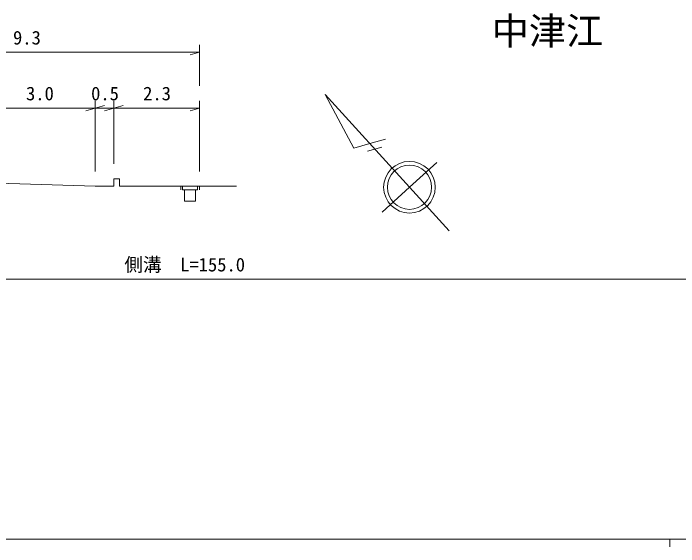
# Model space of a CAD drawing. Units: millimetres, scale not verified. Extents: x 40000 to 680000, y 20000 to 380000.
# Drawn here: x 279709 to 369200, y 204000 to 275672 of the extents above; entities that cross this region are included whole.
import ezdxf
from ezdxf.enums import TextEntityAlignment as Align

# ---------------------------------------------------------------- set-up
doc = ezdxf.new("R2010")
doc.units = ezdxf.units.MM
doc.header["$LTSCALE"] = 1000
for name, color, linetype, lineweight in [('M-BGD', 7, 'Continuous', 13), ('M-BMK-SRVR', 3, 'Continuous', 13), ('M-STR-HTXT', 7, 'Continuous', 13), ('M-TTL-BAND', 7, 'Continuous', 13)]:
    doc.layers.add(name, color=color, linetype=linetype, lineweight=lineweight)
doc.layers.add('M-BMK-HTXT', color=7, linetype='Continuous')
doc.styles.add('ＭＳ ゴシック', font='')
doc.styles.get('ＭＳ ゴシック').set_extended_font_data('MS Gothic')

msp = doc.modelspace()

# ---------------------------------------------------------------- linework, layer by layer
at = {"layer": 'M-BGD'}
for p, q in [((304733, 271432), (304733, 265932)), ((258233, 270432), (304733, 270432)), ((304733, 270432), (303483, 270082)), ((290733, 263932), (290733, 254432)), ((290733, 262932), (291983, 263282)), ((293233, 263932), (293233, 255432)), ((293233, 262932), (294483, 263282)), ((304733, 263932), (304733, 254432)), ((275733, 262932), (290733, 262932)), ((290733, 262932), (289483, 262582)), ((290733, 262932), (293233, 262932)), ((293233, 262932), (291983, 262582)), ((293233, 262932), (304733, 262932)), ((304733, 262932), (303483, 262582)), ((293233, 252432), (293233, 253432)), ((293233, 253432), (293983, 253432)), ((293983, 253432), (293983, 252432)), ((275733, 252932), (290733, 252432)), ((290733, 252432), (293233, 252432)), ((293983, 252432), (302233, 252432)), ((302233, 252432), (302233, 251932)), ((302233, 252432), (302483, 252432)), ((302483, 252432), (302483, 251932)), ((302483, 252432), (304483, 252432)), ((304483, 251932), (304483, 252432)), ((304483, 252432), (304733, 252432)), ((304733, 252432), (304733, 251932)), ((304733, 252432), (309733, 252432)), ((302483, 251932), (302733, 251932)), ((302733, 251932), (302733, 250432)), ((304233, 251932), (302733, 251932)), ((304233, 250432), (304233, 251932)), ((304233, 251932), (304483, 251932)), ((302733, 250432), (304233, 250432))]:
    msp.add_line(p, q, dxfattribs=at)
at = {"layer": 'M-BMK-SRVR'}
for p, q in [((321634, 264757), (325513, 257560)), ((332990, 252302), (321634, 264757)), ((327646, 258163), (329779, 258767)), ((325513, 257560), (327646, 258163)), ((329268, 257701), (327360, 257161)), ((332990, 252302), (336654, 255642)), ((332990, 252302), (329327, 248962)), ((338334, 246441), (332990, 252302))]:
    msp.add_line(p, q, dxfattribs=at)
for radius in [3470, 2974]:
    msp.add_circle((332990, 252302), radius, dxfattribs=at)
at = {"layer": 'M-STR-HTXT'}
msp.add_line((228077, 239938), (377461, 239938), dxfattribs=at)
at = {"layer": 'M-TTL-BAND'}
for p, q in [((40000, 205000), (579000, 205000)), ((368000, 205000), (368000, 204000))]:
    msp.add_line(p, q, dxfattribs=at)

# ---------------------------------------------------------------- texts
at = {"layer": 'M-BGD', "style": 'ＭＳ ゴシック'}
for s, p in [('9.3', (279671, 270932)), ('3.0', (281421, 263432)), ('0.5', (290171, 263432)), ('2.3', (297171, 263432))]:
    msp.add_text(s, height=1833, dxfattribs=at).set_placement(p, align=Align.BOTTOM_LEFT)
at = {"layer": 'M-BMK-HTXT', "style": 'ＭＳ ゴシック'}
msp.add_text('中津江', height=3666, dxfattribs=at).set_placement((344055, 270372), align=Align.BOTTOM_LEFT)
at = {"layer": 'M-STR-HTXT', "style": 'ＭＳ ゴシック'}
msp.add_text('側溝\u3000L=155.0', height=1833, dxfattribs=at).set_placement((294644, 240438), align=Align.BOTTOM_LEFT)

doc.saveas('drawing.dxf')
